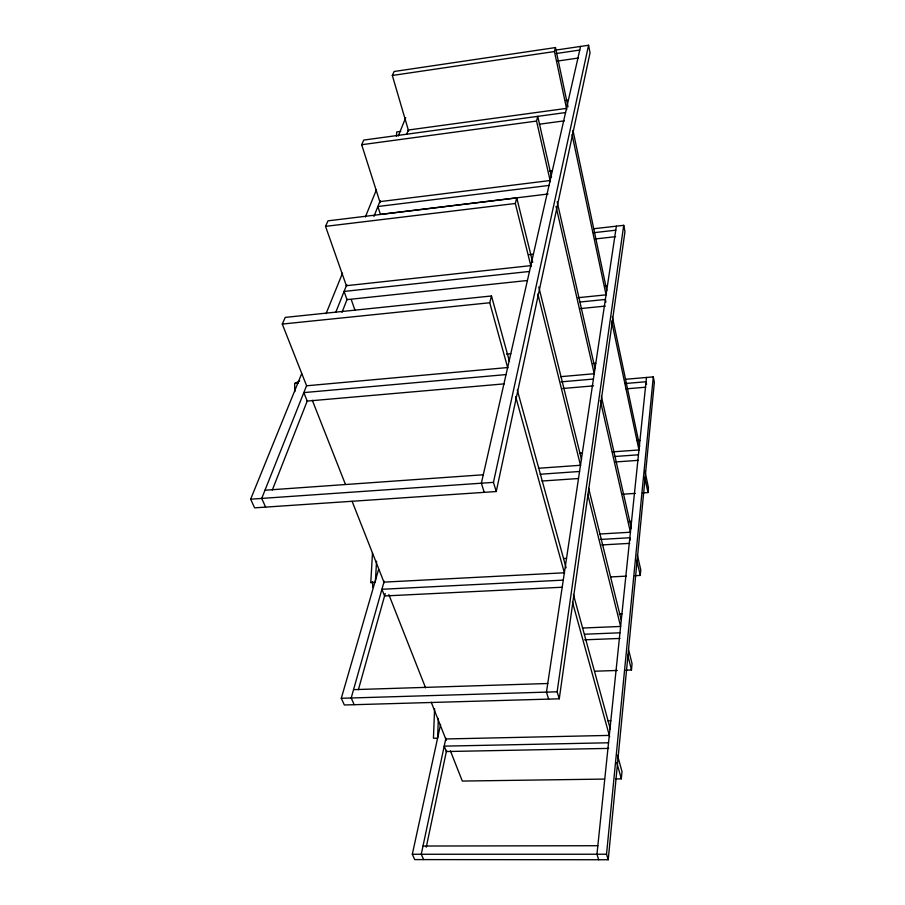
<?xml version="1.0" encoding="UTF-8"?>
<svg xmlns="http://www.w3.org/2000/svg" width="905" height="905" viewBox="0 0 905 905"><rect width="100%" height="100%" fill="white"/><g stroke="black" fill="none" stroke-linecap="round" stroke-linejoin="round"><path stroke-width="1.36" d="M438.348 718.434L437.601 738.163L433.438 738.254L434.592 708.581M375.439 580.942L376.548 561.213M375.36 582.356L370.79 582.594L372.487 553.023M396.458 136.18L396.707 131.96L400.723 131.406M615.683 778.933L621.316 778.854L621.995 771.569L617.504 755.211M625.808 670.175L631.464 669.983L632.052 663.682L628.658 649.982M634.654 575.716L640.276 575.433L640.785 569.935L637.335 554.765M642.369 492.931L647.991 492.558L648.444 487.716L644.948 471.154M440.577 724.464L412.318 854.263L414.739 859.592L608.217 859.75L654.349 382.227L653.297 376.876L625.423 379.286M608.217 859.75L606.531 854.23L653.297 376.876M646.487 377.464L596.961 854.23L598.68 859.739M378.595 569.426L341.298 698.287L344.353 704.984L559.267 698.807L624.959 231.635L623.726 225.322L593.895 228.727M559.267 698.807L557.141 691.805L623.726 225.322M616.362 226.171L546.462 692.121L548.634 699.113M426.266 847.148L446.595 750.347M445.905 738.129L421.255 854.263L423.642 859.603M301.625 373.776L250.651 499.187L254.599 507.852L496.245 491.539L590.049 52.795L588.578 45.25L555.5 50.137M496.245 491.539L493.451 482.365L588.578 45.25M580.58 46.438L481.37 483.202L484.22 492.343M507.784 368.052L489.741 302.756L491.483 295.969L285.233 317.395L282.281 324.069L306.603 385.79L507.637 367.543M531.031 266.602L515.318 203.489L516.755 197.89L327.983 220.843L325.54 226.363L346.57 286.274M550.376 181.645L536.541 121.066L537.751 116.383L551.53 177.041M566.768 109.618L554.46 51.551L555.478 47.569L394.094 71.506L392.329 75.477L408.619 131.055M358.38 689.734L385.236 593.578M384.206 581.202L351.197 697.981L354.194 704.701M272.326 490.001L307.417 400.53M341.988 312.372L347.147 299.216M306.603 385.632L261.715 498.417L265.618 507.105M335.823 312.191L346.785 284.656M373.923 216.465L380.19 200.718M406.662 134.189L408.37 129.901M326.049 313.673L342.52 273.174M365.349 217.008L376.491 189.575M398.268 136.01L405.7 117.718M380.134 202.641L361.672 144.721L363.742 140.071L565.557 112.559M294.883 391.548L294.6 383.482L299.702 381.05M392.329 75.477L554.46 51.551M556.202 53.519L579.754 50.047M557.559 61.054L578.476 58.011M565.58 100.512L568.385 100.127M408.325 130.026L566.507 108.374M361.672 144.721L536.541 121.066M539.21 124.223L564.437 120.829M549.527 171.215L552.31 170.864M379.817 201.645L550.116 180.525M549.007 185.435L377.883 206.51L380.417 214.395L548.102 194.009M325.54 226.363L515.318 203.489M370.79 582.594L373.018 582.322M593.442 232.732L615.762 230.198M594.766 239.011L615.626 236.669M529.176 254.644L533.396 254.169M346.366 285.697L530.783 265.64M529.459 271.466L344.092 291.433L346.988 299.634L527.411 280.493M604.631 286.037L607.425 285.742M282.281 324.069L489.741 302.756M578.159 297.688L606.056 294.849L572.051 134.494M580.15 302.01L605.366 299.453L605.92 302.055M580.218 308.605L605.355 306.094M506.585 354.115L510.782 353.719M294.6 383.482L298.379 383.143M593.001 363.482L595.795 363.233M506.042 374.58L303.831 392.6L307.202 401.085L504.3 383.856M560.659 376.672L594.223 373.731M561.123 381.853L593.431 379.048M562.763 388.494L593.556 385.858M625.14 383.528L646.046 381.74L646.577 384.421M626.034 388.867L645.706 387.204M637.154 440.599L639.948 440.396M579.528 453.235L582.334 453.032M612.436 451.889L638.953 449.955M614.642 456.516L638.455 454.785M615.875 461.935L638.217 460.34M538.418 468.27L580.49 465.272M264.984 490.227L483.293 474.763M540.104 474.254L579.562 471.482M250.651 499.187L493.451 482.365M541.971 481.03L578.465 478.519M622.663 494.221L635.333 493.383M628.737 521.518L631.543 521.348M599.653 534.029L630.412 532.231M600.366 539.448L629.835 537.751L630.344 539.957M601.723 544.946L629.71 543.362M563.725 558.487L566.53 558.328M383.946 582.13L564.358 572.786M610.762 576.926L626.226 576.146M563.261 580.128L381.921 589.279L384.58 595.965L562.378 587.221M619.099 614.054L621.927 613.929M582.537 628.036L620.626 626.452M584.868 634.213L619.959 632.799M584.653 639.824L619.948 638.432M594.721 671.216L617.323 670.458M353.55 689.644L547.751 683.513M341.298 698.287L557.141 691.805M608.002 720.923L610.818 720.855M445.724 738.966L609.303 735.403M608.545 742.779L444.208 746.139L446.346 751.535L608.68 748.39M604.427 779.081L462.308 781.06L450.407 750.856M422.997 846.028L597.843 845.723M412.318 854.263L606.531 854.23M312.293 400.236L345.393 484.277M352.124 501.347L384.195 582.763M388.845 594.585L425.576 687.823M431.266 702.269L446.267 740.347M351.242 299.578L354.986 310.234M515.68 396.616L564.55 573.453M572.446 602.017L609.665 736.681M616.803 762.53L621.316 778.854M491.483 295.969L509.436 361.378M517.287 389.998L566.089 567.831M573.385 594.404L610.4 729.317M537.864 294.035L580.558 465.543M587.73 494.356L620.525 626.079M627.708 654.892L631.464 669.983M516.755 197.89L532.706 262.314M538.792 286.942L581.519 459.559M588.646 488.327L621.192 619.846M556.032 206.43L594.381 374.41M600.354 400.576L630.525 532.751M636.815 560.285L640.276 575.433M557.175 201.849L595.06 368.663M601.327 396.232L631.385 528.577M611.633 321.128L638.907 449.706M644.767 477.354L647.991 492.558M555.478 47.569L568.012 106.892M572.967 130.354L606.769 290.403M612.312 316.626L639.699 446.323M372.543 581.972L372.769 587.515"/></g></svg>
